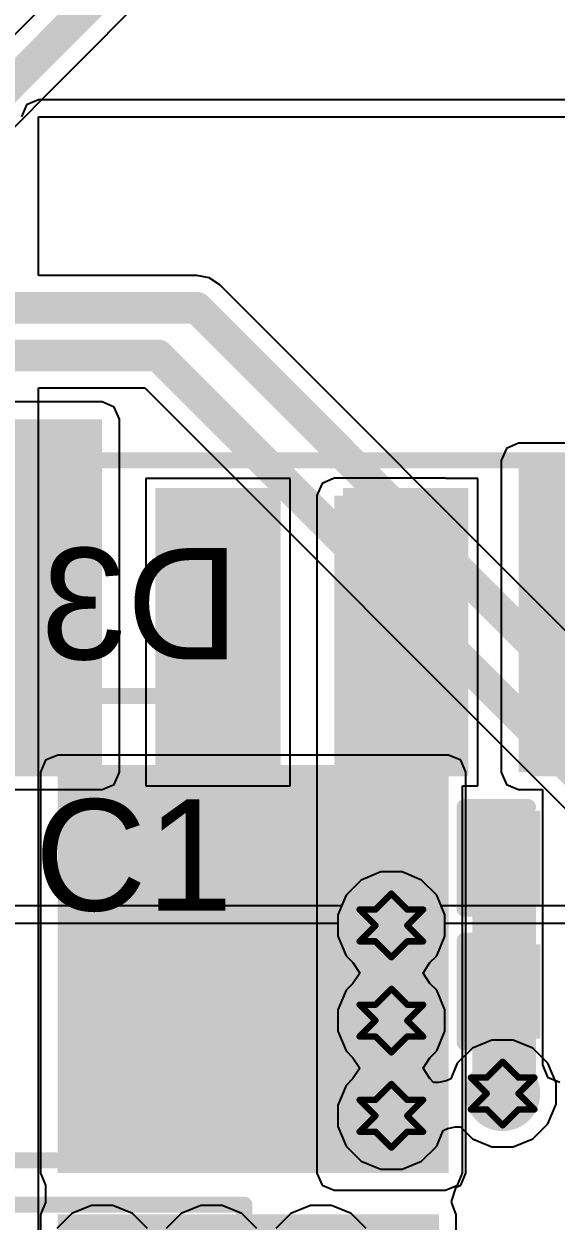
# Model space of a CAD drawing. Header units: inches. Extents: x -4 to 389, y 0 to 108.
# Drawn here: x 11.59 to 15.85, y 37.06 to 46.62 of the extents above; entities that cross this region are included whole.
import ezdxf

# ---------------------------------------------------------------- set-up
doc = ezdxf.new("R2010")
doc.units = ezdxf.units.IN
for name, color, linetype in [('Bottom Layer', 5, 'Continuous'), ('Bottom Overlay', 54, 'Continuous'), ('Bottom Paste', 16, 'Continuous'), ('Bottom Solder', 6, 'Continuous'), ('Drill Drawing', 1, 'Continuous'), ('Signal_1', 16, 'Continuous'), ('Signal_2', 76, 'Continuous'), ('Top Layer', 1, 'Continuous'), ('Top Overlay', 2, 'Continuous'), ('Top Paste', 8, 'Continuous'), ('Top Solder', 216, 'Continuous'), ('Via Holes', 16, 'Continuous')]:
    doc.layers.add(name, color=color, linetype=linetype)
doc.styles.add('Arial', font='', dxfattribs={"height": 0.2})
doc.styles.get('Arial').set_extended_font_data('Arial')

msp = doc.modelspace()

# ---------------------------------------------------------------- hatches: boundary and pattern name
at = {"layer": 'Bottom Layer'}
for points in [[(11.8618, 37.4396), (14.986, 37.4396), (14.986, 40.64), (11.8618, 40.64)], [(12.044, 38.1954), (12.044, 40.5954), (14.844, 40.5954), (14.844, 38.1954)], [(11.8618, 33.8582), (14.9098, 33.8582), (14.9098, 37.1094), (11.8618, 37.1094)]]:
    msp.add_hatch(color=5, dxfattribs=at).paths.add_polyline_path(points)
h = msp.add_hatch(color=5, dxfattribs=at)
edge = h.paths.add_edge_path()
edge.add_arc((14.5288, 39.4168), 0.3, 0, 360)
h = msp.add_hatch(color=5, dxfattribs=at)
edge = h.paths.add_edge_path()
edge.add_arc((14.5288, 38.6568), 0.3, 0, 360)
h = msp.add_hatch(color=5, dxfattribs=at)
edge = h.paths.add_edge_path()
edge.add_arc((15.4178, 38.0746), 0.3, 0, 360)
h = msp.add_hatch(color=5, dxfattribs=at)
edge = h.paths.add_edge_path()
edge.add_arc((14.5288, 37.8968), 0.3, 0, 360)
at = {"layer": 'Bottom Paste'}
msp.add_hatch(color=16, dxfattribs=at).paths.add_polyline_path([(12.044, 38.1954), (12.044, 40.5954), (14.844, 40.5954), (14.844, 38.1954)])
at = {"layer": 'Bottom Solder'}
msp.add_hatch(color=6, dxfattribs=at).paths.add_polyline_path([(11.9424, 38.0938), (11.9424, 40.697), (14.9456, 40.697), (14.9456, 38.0938)])
at = {"layer": 'Signal_1'}
h = msp.add_hatch(color=16, dxfattribs=at)
edge = h.paths.add_edge_path()
edge.add_arc((14.5288, 39.4168), 0.3, 0, 360)
h = msp.add_hatch(color=16, dxfattribs=at)
edge = h.paths.add_edge_path()
edge.add_arc((14.5288, 38.6568), 0.3, 0, 360)
h = msp.add_hatch(color=16, dxfattribs=at)
edge = h.paths.add_edge_path()
edge.add_arc((15.4178, 38.0746), 0.3, 0, 360)
h = msp.add_hatch(color=16, dxfattribs=at)
edge = h.paths.add_edge_path()
edge.add_arc((14.5288, 37.8968), 0.3, 0, 360)
at = {"layer": 'Signal_2'}
h = msp.add_hatch(color=76, dxfattribs=at)
edge = h.paths.add_edge_path()
edge.add_arc((14.5288, 39.4168), 0.3, 0, 360)
h = msp.add_hatch(color=76, dxfattribs=at)
edge = h.paths.add_edge_path()
edge.add_arc((14.5288, 38.6568), 0.3, 0, 360)
h = msp.add_hatch(color=76, dxfattribs=at)
edge = h.paths.add_edge_path()
edge.add_arc((15.4178, 38.0746), 0.3, 0, 360)
h = msp.add_hatch(color=76, dxfattribs=at)
edge = h.paths.add_edge_path()
edge.add_arc((14.5288, 37.8968), 0.3, 0, 360)
at = {"layer": 'Top Layer'}
for points in [[(12.2174, 40.64), (12.2174, 43.4594), (6.5786, 43.4594), (6.5786, 40.64)], [(15.5448, 40.64), (16.0675, 40.64), (16.0675, 43.1292), (15.5448, 43.1292)], [(12.0939, 40.6591), (11.1939, 40.6591), (11.1939, 42.8591), (12.0939, 42.8591)], [(13.5938, 40.6591), (12.6938, 40.6591), (12.6938, 42.8591), (13.5938, 42.8591)], [(14.0716, 37.4396), (14.9606, 37.4396), (14.9606, 42.8498), (14.0716, 42.8498)], [(15.0939, 40.6591), (14.1939, 40.6591), (14.1939, 42.8591), (15.0939, 42.8591)], [(16.5937, 40.6591), (15.6937, 40.6591), (15.6937, 42.8591), (16.5937, 42.8591)], [(13.3985, 39.6387), (13.3985, 40.2737), (13.8557, 40.2737), (13.8557, 39.6387)], [(14.3383, 39.6387), (14.3383, 40.2737), (14.7955, 40.2737), (14.7955, 39.6387)], [(15.2019, 39.6387), (15.2019, 40.2737), (15.6591, 40.2737), (15.6591, 39.6387)], [(15.2019, 38.5719), (15.2019, 39.2069), (15.6591, 39.2069), (15.6591, 38.5719)]]:
    msp.add_hatch(color=1, dxfattribs=at).paths.add_polyline_path(points)
h = msp.add_hatch(color=1, dxfattribs=at)
edge = h.paths.add_edge_path()
edge.add_arc((14.5288, 39.4168), 0.3, 0, 360)
h = msp.add_hatch(color=1, dxfattribs=at)
edge = h.paths.add_edge_path()
edge.add_arc((14.5288, 38.6568), 0.3, 0, 360)
h = msp.add_hatch(color=1, dxfattribs=at)
edge = h.paths.add_edge_path()
edge.add_arc((15.4178, 38.0746), 0.3, 0, 360)
h = msp.add_hatch(color=1, dxfattribs=at)
edge = h.paths.add_edge_path()
edge.add_arc((14.5288, 37.8968), 0.3, 0, 360)
at = {"layer": 'Top Paste'}
for points in [[(12.0939, 40.6591), (11.1939, 40.6591), (11.1939, 42.8591), (12.0939, 42.8591)], [(13.5938, 40.6591), (12.6938, 40.6591), (12.6938, 42.8591), (13.5938, 42.8591)], [(15.0939, 40.6591), (14.1939, 40.6591), (14.1939, 42.8591), (15.0939, 42.8591)], [(16.5937, 40.6591), (15.6937, 40.6591), (15.6937, 42.8591), (16.5937, 42.8591)], [(13.3985, 39.6387), (13.3985, 40.2737), (13.8557, 40.2737), (13.8557, 39.6387)], [(14.3383, 39.6387), (14.3383, 40.2737), (14.7955, 40.2737), (14.7955, 39.6387)], [(15.2019, 39.6387), (15.2019, 40.2737), (15.6591, 40.2737), (15.6591, 39.6387)], [(15.2019, 38.5719), (15.2019, 39.2069), (15.6591, 39.2069), (15.6591, 38.5719)]]:
    msp.add_hatch(color=8, dxfattribs=at).paths.add_polyline_path(points)
at = {"layer": 'Top Solder'}
for points in [[(12.1447, 40.6083), (11.1431, 40.6083), (11.1431, 42.9099), (12.1447, 42.9099)], [(13.6446, 40.6083), (12.643, 40.6083), (12.643, 42.9099), (13.6446, 42.9099)], [(15.1447, 40.6083), (14.1431, 40.6083), (14.1431, 42.9099), (15.1447, 42.9099)], [(16.6445, 40.6083), (15.6429, 40.6083), (15.6429, 42.9099), (16.6445, 42.9099)], [(13.3385, 39.5787), (13.3385, 40.3337), (13.9157, 40.3337), (13.9157, 39.5787)], [(14.2783, 39.5787), (14.2783, 40.3337), (14.8555, 40.3337), (14.8555, 39.5787)], [(15.1419, 39.5787), (15.1419, 40.3337), (15.7191, 40.3337), (15.7191, 39.5787)], [(15.1419, 38.5119), (15.1419, 39.2669), (15.7191, 39.2669), (15.7191, 38.5119)]]:
    msp.add_hatch(color=216, dxfattribs=at).paths.add_polyline_path(points)
at = {"layer": 'Via Holes'}
h = msp.add_hatch(color=7, dxfattribs=at)
edge = h.paths.add_edge_path()
edge.add_arc((14.5288, 39.4168), 0.15, 0, 360)
h = msp.add_hatch(color=7, dxfattribs=at)
edge = h.paths.add_edge_path()
edge.add_arc((14.5288, 38.6568), 0.15, 0, 360)
h = msp.add_hatch(color=7, dxfattribs=at)
edge = h.paths.add_edge_path()
edge.add_arc((15.4178, 38.0746), 0.15, 0, 360)
h = msp.add_hatch(color=7, dxfattribs=at)
edge = h.paths.add_edge_path()
edge.add_arc((14.5288, 37.8968), 0.15, 0, 360)

# ---------------------------------------------------------------- linework, layer by layer
at = {"layer": 'Bottom Layer'}
for p, q in [((12.4925, 47.5043), (8.7827, 43.7946)), ((9.0731, 43.3525), (12.7829, 47.0622)), ((11.7646, 40.7372), (11.7243, 40.64)), ((11.8618, 40.7775), (11.7646, 40.7372)), ((14.986, 40.7775), (11.8618, 40.7775)), ((15.0832, 40.7372), (14.986, 40.7775)), ((15.1235, 40.64), (15.0832, 40.7372)), ((11.7243, 40.64), (11.7243, 37.4396)), ((15.1235, 37.4396), (15.1235, 40.64)), ((11.7243, 37.4396), (11.764, 37.3438)), ((15.0832, 37.3424), (15.1235, 37.4396)), ((11.764, 37.3438), (11.7646, 37.3424)), ((11.7646, 37.3424), (11.7646, 37.2066)), ((15.009, 37.2125), (15.0471, 37.3274)), ((15.0471, 37.3274), (15.0832, 37.3424)), ((11.764, 37.2052), (11.7243, 37.1094)), ((11.7646, 37.2066), (11.764, 37.2052)), ((15.016, 37.1848), (15.009, 37.2125)), ((11.7243, 37.1094), (11.7243, 33.8582)), ((15.0473, 37.1094), (15.016, 37.1848)), ((15.0473, 34.9823), (15.0473, 37.1094))]:
    msp.add_line(p, q, dxfattribs=at)
msp.add_lwpolyline([(8.89, 43.5356, 0.254, 0.254, 0), (12.6756, 47.3212, 0.254, 0.254, 0)], format="xyseb", dxfattribs=at)
at = {"layer": 'Bottom Overlay'}
for points in [[(8.5532, 41.2496, 0.127, 0.127, 0), (13.3538, 41.2496, 0.127, 0.127, 0)], [(13.3538, 40.7924, 0.127, 0.127, 0), (13.3538, 41.2496, 0.127, 0.127, 0)], [(13.3538, 37.5412, 0.127, 0.127, 0), (13.3538, 37.9984, 0.127, 0.127, 0)], [(8.5532, 37.5412, 0.127, 0.127, 0), (13.3538, 37.5412, 0.127, 0.127, 0)], [(8.5532, 37.1876, 0.127, 0.127, 0), (13.3538, 37.1876, 0.127, 0.127, 0)], [(13.3538, 36.7304, 0.127, 0.127, 0), (13.3538, 37.1876, 0.127, 0.127, 0)]]:
    msp.add_lwpolyline(points, format="xyseb", dxfattribs=at)
for points in [[(13.3221, 41.2496, 0.0635, 0.0635, 1), (13.3856, 41.2496, 0.0635, 0.0635, 1)], [(13.3221, 41.2496, 0.0635, 0.0635, 1), (13.3856, 41.2496, 0.0635, 0.0635, 1)], [(13.3221, 40.7924, 0.0635, 0.0635, 1), (13.3856, 40.7924, 0.0635, 0.0635, 1)], [(13.3221, 37.9984, 0.0635, 0.0635, 1), (13.3856, 37.9984, 0.0635, 0.0635, 1)], [(13.3221, 37.5412, 0.0635, 0.0635, 1), (13.3856, 37.5412, 0.0635, 0.0635, 1)], [(13.3221, 37.5412, 0.0635, 0.0635, 1), (13.3856, 37.5412, 0.0635, 0.0635, 1)], [(13.3221, 37.1876, 0.0635, 0.0635, 1), (13.3856, 37.1876, 0.0635, 0.0635, 1)], [(13.3221, 37.1876, 0.0635, 0.0635, 1), (13.3856, 37.1876, 0.0635, 0.0635, 1)]]:
    msp.add_lwpolyline(points, format="xyseb", close=True, dxfattribs=at)
at = {"layer": 'Drill Drawing'}
for points in [[(14.4018, 39.5438, 0.0508, 0.0508, 0), (14.5288, 39.6708, 0.0508, 0.0508, 0)], [(14.5288, 39.6708, 0.0508, 0.0508, 0), (14.6558, 39.5438, 0.0508, 0.0508, 0)], [(14.2748, 39.5438, 0.0508, 0.0508, 0), (14.4018, 39.4168, 0.0508, 0.0508, 0)], [(14.2748, 39.5438, 0.0508, 0.0508, 0), (14.4018, 39.5438, 0.0508, 0.0508, 0)], [(14.6558, 39.5438, 0.0508, 0.0508, 0), (14.7828, 39.5438, 0.0508, 0.0508, 0)], [(14.6558, 39.4168, 0.0508, 0.0508, 0), (14.7828, 39.5438, 0.0508, 0.0508, 0)], [(14.2748, 39.2898, 0.0508, 0.0508, 0), (14.4018, 39.4168, 0.0508, 0.0508, 0)], [(14.6558, 39.4168, 0.0508, 0.0508, 0), (14.7828, 39.2898, 0.0508, 0.0508, 0)], [(14.2748, 39.2898, 0.0508, 0.0508, 0), (14.4018, 39.2898, 0.0508, 0.0508, 0)], [(14.4018, 39.2898, 0.0508, 0.0508, 0), (14.5288, 39.1628, 0.0508, 0.0508, 0)], [(14.5288, 39.1628, 0.0508, 0.0508, 0), (14.6558, 39.2898, 0.0508, 0.0508, 0)], [(14.6558, 39.2898, 0.0508, 0.0508, 0), (14.7828, 39.2898, 0.0508, 0.0508, 0)], [(14.4018, 38.7838, 0.0508, 0.0508, 0), (14.5288, 38.9108, 0.0508, 0.0508, 0)], [(14.5288, 38.9108, 0.0508, 0.0508, 0), (14.6558, 38.7838, 0.0508, 0.0508, 0)], [(14.2748, 38.7838, 0.0508, 0.0508, 0), (14.4018, 38.6568, 0.0508, 0.0508, 0)], [(14.2748, 38.7838, 0.0508, 0.0508, 0), (14.4018, 38.7838, 0.0508, 0.0508, 0)], [(14.6558, 38.7838, 0.0508, 0.0508, 0), (14.7828, 38.7838, 0.0508, 0.0508, 0)], [(14.6558, 38.6568, 0.0508, 0.0508, 0), (14.7828, 38.7838, 0.0508, 0.0508, 0)], [(14.2748, 38.5298, 0.0508, 0.0508, 0), (14.4018, 38.6568, 0.0508, 0.0508, 0)], [(14.6558, 38.6568, 0.0508, 0.0508, 0), (14.7828, 38.5298, 0.0508, 0.0508, 0)], [(14.2748, 38.5298, 0.0508, 0.0508, 0), (14.4018, 38.5298, 0.0508, 0.0508, 0)], [(14.4018, 38.5298, 0.0508, 0.0508, 0), (14.5288, 38.4028, 0.0508, 0.0508, 0)], [(14.5288, 38.4028, 0.0508, 0.0508, 0), (14.6558, 38.5298, 0.0508, 0.0508, 0)], [(14.6558, 38.5298, 0.0508, 0.0508, 0), (14.7828, 38.5298, 0.0508, 0.0508, 0)], [(15.2908, 38.2016, 0.0508, 0.0508, 0), (15.4178, 38.3286, 0.0508, 0.0508, 0)], [(15.4178, 38.3286, 0.0508, 0.0508, 0), (15.5448, 38.2016, 0.0508, 0.0508, 0)], [(14.4018, 38.0238, 0.0508, 0.0508, 0), (14.5288, 38.1508, 0.0508, 0.0508, 0)], [(14.5288, 38.1508, 0.0508, 0.0508, 0), (14.6558, 38.0238, 0.0508, 0.0508, 0)], [(15.1638, 38.2016, 0.0508, 0.0508, 0), (15.2908, 38.0746, 0.0508, 0.0508, 0)], [(15.1638, 38.2016, 0.0508, 0.0508, 0), (15.2908, 38.2016, 0.0508, 0.0508, 0)], [(15.5448, 38.2016, 0.0508, 0.0508, 0), (15.6718, 38.2016, 0.0508, 0.0508, 0)], [(15.5448, 38.0746, 0.0508, 0.0508, 0), (15.6718, 38.2016, 0.0508, 0.0508, 0)], [(14.2748, 38.0238, 0.0508, 0.0508, 0), (14.4018, 37.8968, 0.0508, 0.0508, 0)], [(14.2748, 38.0238, 0.0508, 0.0508, 0), (14.4018, 38.0238, 0.0508, 0.0508, 0)], [(14.6558, 38.0238, 0.0508, 0.0508, 0), (14.7828, 38.0238, 0.0508, 0.0508, 0)], [(14.6558, 37.8968, 0.0508, 0.0508, 0), (14.7828, 38.0238, 0.0508, 0.0508, 0)], [(15.1638, 37.9476, 0.0508, 0.0508, 0), (15.2908, 38.0746, 0.0508, 0.0508, 0)], [(15.5448, 38.0746, 0.0508, 0.0508, 0), (15.6718, 37.9476, 0.0508, 0.0508, 0)], [(15.1638, 37.9476, 0.0508, 0.0508, 0), (15.2908, 37.9476, 0.0508, 0.0508, 0)], [(15.2908, 37.9476, 0.0508, 0.0508, 0), (15.4178, 37.8206, 0.0508, 0.0508, 0)], [(15.4178, 37.8206, 0.0508, 0.0508, 0), (15.5448, 37.9476, 0.0508, 0.0508, 0)], [(15.5448, 37.9476, 0.0508, 0.0508, 0), (15.6718, 37.9476, 0.0508, 0.0508, 0)], [(14.2748, 37.7698, 0.0508, 0.0508, 0), (14.4018, 37.8968, 0.0508, 0.0508, 0)], [(14.6558, 37.8968, 0.0508, 0.0508, 0), (14.7828, 37.7698, 0.0508, 0.0508, 0)], [(14.2748, 37.7698, 0.0508, 0.0508, 0), (14.4018, 37.7698, 0.0508, 0.0508, 0)], [(14.4018, 37.7698, 0.0508, 0.0508, 0), (14.5288, 37.6428, 0.0508, 0.0508, 0)], [(14.5288, 37.6428, 0.0508, 0.0508, 0), (14.6558, 37.7698, 0.0508, 0.0508, 0)], [(14.6558, 37.7698, 0.0508, 0.0508, 0), (14.7828, 37.7698, 0.0508, 0.0508, 0)]]:
    msp.add_lwpolyline(points, format="xyseb", dxfattribs=at)
for points in [[(14.5161, 39.6708, 0.0254, 0.0254, 1), (14.5415, 39.6708, 0.0254, 0.0254, 1)], [(14.5161, 39.6708, 0.0254, 0.0254, 1), (14.5415, 39.6708, 0.0254, 0.0254, 1)], [(14.2621, 39.5438, 0.0254, 0.0254, 1), (14.2875, 39.5438, 0.0254, 0.0254, 1)], [(14.2621, 39.5438, 0.0254, 0.0254, 1), (14.2875, 39.5438, 0.0254, 0.0254, 1)], [(14.3891, 39.5438, 0.0254, 0.0254, 1), (14.4145, 39.5438, 0.0254, 0.0254, 1)], [(14.3891, 39.5438, 0.0254, 0.0254, 1), (14.4145, 39.5438, 0.0254, 0.0254, 1)], [(14.6431, 39.5438, 0.0254, 0.0254, 1), (14.6685, 39.5438, 0.0254, 0.0254, 1)], [(14.6431, 39.5438, 0.0254, 0.0254, 1), (14.6685, 39.5438, 0.0254, 0.0254, 1)], [(14.7701, 39.5438, 0.0254, 0.0254, 1), (14.7955, 39.5438, 0.0254, 0.0254, 1)], [(14.7701, 39.5438, 0.0254, 0.0254, 1), (14.7955, 39.5438, 0.0254, 0.0254, 1)], [(14.3891, 39.4168, 0.0254, 0.0254, 1), (14.4145, 39.4168, 0.0254, 0.0254, 1)], [(14.3891, 39.4168, 0.0254, 0.0254, 1), (14.4145, 39.4168, 0.0254, 0.0254, 1)], [(14.6431, 39.4168, 0.0254, 0.0254, 1), (14.6685, 39.4168, 0.0254, 0.0254, 1)], [(14.6431, 39.4168, 0.0254, 0.0254, 1), (14.6685, 39.4168, 0.0254, 0.0254, 1)], [(14.2621, 39.2898, 0.0254, 0.0254, 1), (14.2875, 39.2898, 0.0254, 0.0254, 1)], [(14.2621, 39.2898, 0.0254, 0.0254, 1), (14.2875, 39.2898, 0.0254, 0.0254, 1)], [(14.3891, 39.2898, 0.0254, 0.0254, 1), (14.4145, 39.2898, 0.0254, 0.0254, 1)], [(14.3891, 39.2898, 0.0254, 0.0254, 1), (14.4145, 39.2898, 0.0254, 0.0254, 1)], [(14.6431, 39.2898, 0.0254, 0.0254, 1), (14.6685, 39.2898, 0.0254, 0.0254, 1)], [(14.6431, 39.2898, 0.0254, 0.0254, 1), (14.6685, 39.2898, 0.0254, 0.0254, 1)], [(14.7701, 39.2898, 0.0254, 0.0254, 1), (14.7955, 39.2898, 0.0254, 0.0254, 1)], [(14.7701, 39.2898, 0.0254, 0.0254, 1), (14.7955, 39.2898, 0.0254, 0.0254, 1)], [(14.5161, 39.1628, 0.0254, 0.0254, 1), (14.5415, 39.1628, 0.0254, 0.0254, 1)], [(14.5161, 39.1628, 0.0254, 0.0254, 1), (14.5415, 39.1628, 0.0254, 0.0254, 1)], [(14.5161, 38.9108, 0.0254, 0.0254, 1), (14.5415, 38.9108, 0.0254, 0.0254, 1)], [(14.5161, 38.9108, 0.0254, 0.0254, 1), (14.5415, 38.9108, 0.0254, 0.0254, 1)], [(14.2621, 38.7838, 0.0254, 0.0254, 1), (14.2875, 38.7838, 0.0254, 0.0254, 1)], [(14.2621, 38.7838, 0.0254, 0.0254, 1), (14.2875, 38.7838, 0.0254, 0.0254, 1)], [(14.3891, 38.7838, 0.0254, 0.0254, 1), (14.4145, 38.7838, 0.0254, 0.0254, 1)], [(14.3891, 38.7838, 0.0254, 0.0254, 1), (14.4145, 38.7838, 0.0254, 0.0254, 1)], [(14.6431, 38.7838, 0.0254, 0.0254, 1), (14.6685, 38.7838, 0.0254, 0.0254, 1)], [(14.6431, 38.7838, 0.0254, 0.0254, 1), (14.6685, 38.7838, 0.0254, 0.0254, 1)], [(14.7701, 38.7838, 0.0254, 0.0254, 1), (14.7955, 38.7838, 0.0254, 0.0254, 1)], [(14.7701, 38.7838, 0.0254, 0.0254, 1), (14.7955, 38.7838, 0.0254, 0.0254, 1)], [(14.3891, 38.6568, 0.0254, 0.0254, 1), (14.4145, 38.6568, 0.0254, 0.0254, 1)], [(14.3891, 38.6568, 0.0254, 0.0254, 1), (14.4145, 38.6568, 0.0254, 0.0254, 1)], [(14.6431, 38.6568, 0.0254, 0.0254, 1), (14.6685, 38.6568, 0.0254, 0.0254, 1)], [(14.6431, 38.6568, 0.0254, 0.0254, 1), (14.6685, 38.6568, 0.0254, 0.0254, 1)], [(14.2621, 38.5298, 0.0254, 0.0254, 1), (14.2875, 38.5298, 0.0254, 0.0254, 1)], [(14.2621, 38.5298, 0.0254, 0.0254, 1), (14.2875, 38.5298, 0.0254, 0.0254, 1)], [(14.3891, 38.5298, 0.0254, 0.0254, 1), (14.4145, 38.5298, 0.0254, 0.0254, 1)], [(14.3891, 38.5298, 0.0254, 0.0254, 1), (14.4145, 38.5298, 0.0254, 0.0254, 1)], [(14.6431, 38.5298, 0.0254, 0.0254, 1), (14.6685, 38.5298, 0.0254, 0.0254, 1)], [(14.6431, 38.5298, 0.0254, 0.0254, 1), (14.6685, 38.5298, 0.0254, 0.0254, 1)], [(14.7701, 38.5298, 0.0254, 0.0254, 1), (14.7955, 38.5298, 0.0254, 0.0254, 1)], [(14.7701, 38.5298, 0.0254, 0.0254, 1), (14.7955, 38.5298, 0.0254, 0.0254, 1)], [(14.5161, 38.4028, 0.0254, 0.0254, 1), (14.5415, 38.4028, 0.0254, 0.0254, 1)], [(14.5161, 38.4028, 0.0254, 0.0254, 1), (14.5415, 38.4028, 0.0254, 0.0254, 1)], [(15.4051, 38.3286, 0.0254, 0.0254, 1), (15.4305, 38.3286, 0.0254, 0.0254, 1)], [(15.4051, 38.3286, 0.0254, 0.0254, 1), (15.4305, 38.3286, 0.0254, 0.0254, 1)], [(14.5161, 38.1508, 0.0254, 0.0254, 1), (14.5415, 38.1508, 0.0254, 0.0254, 1)], [(14.5161, 38.1508, 0.0254, 0.0254, 1), (14.5415, 38.1508, 0.0254, 0.0254, 1)], [(15.1511, 38.2016, 0.0254, 0.0254, 1), (15.1765, 38.2016, 0.0254, 0.0254, 1)], [(15.1511, 38.2016, 0.0254, 0.0254, 1), (15.1765, 38.2016, 0.0254, 0.0254, 1)], [(15.2781, 38.2016, 0.0254, 0.0254, 1), (15.3035, 38.2016, 0.0254, 0.0254, 1)], [(15.2781, 38.2016, 0.0254, 0.0254, 1), (15.3035, 38.2016, 0.0254, 0.0254, 1)], [(15.5321, 38.2016, 0.0254, 0.0254, 1), (15.5575, 38.2016, 0.0254, 0.0254, 1)], [(15.5321, 38.2016, 0.0254, 0.0254, 1), (15.5575, 38.2016, 0.0254, 0.0254, 1)], [(15.6591, 38.2016, 0.0254, 0.0254, 1), (15.6845, 38.2016, 0.0254, 0.0254, 1)], [(15.6591, 38.2016, 0.0254, 0.0254, 1), (15.6845, 38.2016, 0.0254, 0.0254, 1)], [(14.2621, 38.0238, 0.0254, 0.0254, 1), (14.2875, 38.0238, 0.0254, 0.0254, 1)], [(14.2621, 38.0238, 0.0254, 0.0254, 1), (14.2875, 38.0238, 0.0254, 0.0254, 1)], [(14.3891, 38.0238, 0.0254, 0.0254, 1), (14.4145, 38.0238, 0.0254, 0.0254, 1)], [(14.3891, 38.0238, 0.0254, 0.0254, 1), (14.4145, 38.0238, 0.0254, 0.0254, 1)], [(14.6431, 38.0238, 0.0254, 0.0254, 1), (14.6685, 38.0238, 0.0254, 0.0254, 1)], [(14.6431, 38.0238, 0.0254, 0.0254, 1), (14.6685, 38.0238, 0.0254, 0.0254, 1)], [(14.7701, 38.0238, 0.0254, 0.0254, 1), (14.7955, 38.0238, 0.0254, 0.0254, 1)], [(14.7701, 38.0238, 0.0254, 0.0254, 1), (14.7955, 38.0238, 0.0254, 0.0254, 1)], [(15.2781, 38.0746, 0.0254, 0.0254, 1), (15.3035, 38.0746, 0.0254, 0.0254, 1)], [(15.2781, 38.0746, 0.0254, 0.0254, 1), (15.3035, 38.0746, 0.0254, 0.0254, 1)], [(15.5321, 38.0746, 0.0254, 0.0254, 1), (15.5575, 38.0746, 0.0254, 0.0254, 1)], [(15.5321, 38.0746, 0.0254, 0.0254, 1), (15.5575, 38.0746, 0.0254, 0.0254, 1)], [(15.1511, 37.9476, 0.0254, 0.0254, 1), (15.1765, 37.9476, 0.0254, 0.0254, 1)], [(15.1511, 37.9476, 0.0254, 0.0254, 1), (15.1765, 37.9476, 0.0254, 0.0254, 1)], [(15.2781, 37.9476, 0.0254, 0.0254, 1), (15.3035, 37.9476, 0.0254, 0.0254, 1)], [(15.2781, 37.9476, 0.0254, 0.0254, 1), (15.3035, 37.9476, 0.0254, 0.0254, 1)], [(15.5321, 37.9476, 0.0254, 0.0254, 1), (15.5575, 37.9476, 0.0254, 0.0254, 1)], [(15.5321, 37.9476, 0.0254, 0.0254, 1), (15.5575, 37.9476, 0.0254, 0.0254, 1)], [(15.6591, 37.9476, 0.0254, 0.0254, 1), (15.6845, 37.9476, 0.0254, 0.0254, 1)], [(15.6591, 37.9476, 0.0254, 0.0254, 1), (15.6845, 37.9476, 0.0254, 0.0254, 1)], [(14.3891, 37.8968, 0.0254, 0.0254, 1), (14.4145, 37.8968, 0.0254, 0.0254, 1)], [(14.3891, 37.8968, 0.0254, 0.0254, 1), (14.4145, 37.8968, 0.0254, 0.0254, 1)], [(14.6431, 37.8968, 0.0254, 0.0254, 1), (14.6685, 37.8968, 0.0254, 0.0254, 1)], [(14.6431, 37.8968, 0.0254, 0.0254, 1), (14.6685, 37.8968, 0.0254, 0.0254, 1)], [(14.2621, 37.7698, 0.0254, 0.0254, 1), (14.2875, 37.7698, 0.0254, 0.0254, 1)], [(14.2621, 37.7698, 0.0254, 0.0254, 1), (14.2875, 37.7698, 0.0254, 0.0254, 1)], [(14.3891, 37.7698, 0.0254, 0.0254, 1), (14.4145, 37.7698, 0.0254, 0.0254, 1)], [(14.3891, 37.7698, 0.0254, 0.0254, 1), (14.4145, 37.7698, 0.0254, 0.0254, 1)], [(14.6431, 37.7698, 0.0254, 0.0254, 1), (14.6685, 37.7698, 0.0254, 0.0254, 1)], [(14.6431, 37.7698, 0.0254, 0.0254, 1), (14.6685, 37.7698, 0.0254, 0.0254, 1)], [(14.7701, 37.7698, 0.0254, 0.0254, 1), (14.7955, 37.7698, 0.0254, 0.0254, 1)], [(14.7701, 37.7698, 0.0254, 0.0254, 1), (14.7955, 37.7698, 0.0254, 0.0254, 1)], [(15.4051, 37.8206, 0.0254, 0.0254, 1), (15.4305, 37.8206, 0.0254, 0.0254, 1)], [(15.4051, 37.8206, 0.0254, 0.0254, 1), (15.4305, 37.8206, 0.0254, 0.0254, 1)], [(14.5161, 37.6428, 0.0254, 0.0254, 1), (14.5415, 37.6428, 0.0254, 0.0254, 1)], [(14.5161, 37.6428, 0.0254, 0.0254, 1), (14.5415, 37.6428, 0.0254, 0.0254, 1)]]:
    msp.add_lwpolyline(points, format="xyseb", close=True, dxfattribs=at)
at = {"layer": 'Signal_1'}
for p, q in [((14.2869, 39.7788), (14.1668, 39.6587)), ((14.4439, 39.8438), (14.2869, 39.7788)), ((14.6138, 39.8438), (14.4439, 39.8438)), ((14.7707, 39.7788), (14.6138, 39.8438)), ((14.8908, 39.6587), (14.7707, 39.7788)), ((14.1668, 39.6587), (14.1314, 39.5732)), ((14.9262, 39.5732), (14.8908, 39.6587)), ((14.1314, 39.5732), (10.9654, 39.5732)), ((20.9843, 39.5732), (14.9262, 39.5732)), ((10.9654, 39.4357), (14.1018, 39.4357)), ((14.1018, 39.4357), (14.1018, 39.3319)), ((14.9558, 39.3319), (14.9558, 39.4357)), ((14.9558, 39.4357), (20.9843, 39.4357)), ((14.1018, 39.3319), (14.1668, 39.1749)), ((14.8908, 39.1749), (14.9558, 39.3319)), ((14.1668, 39.1749), (14.222, 39.1198)), ((14.222, 39.1198), (14.2754, 39.0368)), ((14.7823, 39.0368), (14.8356, 39.1198)), ((14.8356, 39.1198), (14.8908, 39.1749)), ((14.2754, 39.0368), (14.222, 38.9538)), ((14.8356, 38.9538), (14.7823, 39.0368)), ((14.222, 38.9538), (14.1668, 38.8987)), ((14.8908, 38.8987), (14.8356, 38.9538)), ((14.1668, 38.8987), (14.1018, 38.7417)), ((14.9558, 38.7417), (14.8908, 38.8987)), ((14.1018, 38.7417), (14.1018, 38.5719)), ((14.9558, 38.5719), (14.9558, 38.7417)), ((14.1018, 38.5719), (14.1668, 38.4149)), ((14.8908, 38.4149), (14.9558, 38.5719)), ((15.1759, 38.4366), (15.0558, 38.3165)), ((15.3329, 38.5016), (15.1759, 38.4366)), ((15.5028, 38.5016), (15.3329, 38.5016)), ((15.6597, 38.4366), (15.5028, 38.5016)), ((15.7798, 38.3165), (15.6597, 38.4366)), ((14.1668, 38.4149), (14.222, 38.3598)), ((14.222, 38.3598), (14.2754, 38.2768)), ((14.7823, 38.2768), (14.8356, 38.3598)), ((14.8356, 38.3598), (14.8908, 38.4149)), ((14.2754, 38.2768), (14.222, 38.1938)), ((14.8356, 38.1938), (14.7823, 38.2768)), ((15.0558, 38.3165), (15.004, 38.1914)), ((15.8448, 38.1595), (15.7798, 38.3165)), ((14.222, 38.1938), (14.1668, 38.1387)), ((14.8656, 38.1639), (14.8356, 38.1938)), ((14.9055, 38.1625), (14.8656, 38.1639)), ((14.9701, 38.1756), (14.9055, 38.1625)), ((15.004, 38.1914), (14.9701, 38.1756)), ((15.8448, 37.9897), (15.8448, 38.1595)), ((14.1668, 38.1387), (14.1018, 37.9817)), ((14.1018, 37.9817), (14.1018, 37.8119)), ((15.7798, 37.8327), (15.8448, 37.9897)), ((14.1018, 37.8119), (14.1668, 37.6549)), ((14.8908, 37.6549), (14.9426, 37.78)), ((14.9426, 37.78), (14.9765, 37.7958)), ((14.9765, 37.7958), (15.0412, 37.8089)), ((15.0412, 37.8089), (15.081, 37.8075)), ((15.081, 37.8075), (15.1759, 37.7126)), ((15.6597, 37.7126), (15.7798, 37.8327)), ((15.1759, 37.7126), (15.3329, 37.6476)), ((15.5028, 37.6476), (15.6597, 37.7126)), ((14.1668, 37.6549), (14.2869, 37.5348)), ((14.7707, 37.5348), (14.8908, 37.6549)), ((15.3329, 37.6476), (15.5028, 37.6476)), ((14.2869, 37.5348), (14.4439, 37.4698)), ((14.6138, 37.4698), (14.7707, 37.5348)), ((14.4439, 37.4698), (14.6138, 37.4698)), ((11.9755, 37.1158), (11.8554, 36.9957)), ((12.1325, 37.1808), (11.9755, 37.1158)), ((12.3023, 37.1808), (12.1325, 37.1808)), ((12.4593, 37.1158), (12.3023, 37.1808)), ((12.5794, 36.9957), (12.4593, 37.1158)), ((12.8499, 37.1158), (12.7298, 36.9957)), ((13.0069, 37.1808), (12.8499, 37.1158)), ((13.1768, 37.1808), (13.0069, 37.1808)), ((13.3337, 37.1158), (13.1768, 37.1808)), ((13.4538, 36.9957), (13.3337, 37.1158)), ((13.7244, 37.1158), (13.6043, 36.9957)), ((13.8813, 37.1808), (13.7244, 37.1158)), ((14.0512, 37.1808), (13.8813, 37.1808)), ((14.2081, 37.1158), (14.0512, 37.1808)), ((14.3282, 36.9957), (14.2081, 37.1158))]:
    msp.add_line(p, q, dxfattribs=at)
at = {"layer": 'Signal_2'}
for p, q in [((11.7094, 46.0099), (11.6122, 45.9696)), ((25.3748, 46.0099), (11.7094, 46.0099)), ((11.6122, 45.9696), (11.5719, 45.8724)), ((11.7094, 44.6074), (11.7094, 45.8724)), ((11.7094, 45.8724), (25.3748, 45.8724)), ((12.9739, 44.6074), (11.7094, 44.6074)), ((13.073, 44.5877), (12.9739, 44.6074)), ((13.157, 44.5315), (13.073, 44.5877)), ((16.4404, 41.2482), (13.157, 44.5315)), ((11.7094, 36.2458), (11.7094, 43.7084)), ((11.7094, 43.7084), (12.5586, 43.7084)), ((12.5586, 43.7084), (19.1566, 37.1105)), ((14.2869, 39.7788), (14.1668, 39.6587)), ((14.4439, 39.8438), (14.2869, 39.7788)), ((14.6138, 39.8438), (14.4439, 39.8438)), ((14.7707, 39.7788), (14.6138, 39.8438)), ((14.8908, 39.6587), (14.7707, 39.7788)), ((14.1668, 39.6587), (14.1018, 39.5017)), ((14.9558, 39.5017), (14.8908, 39.6587)), ((14.1018, 39.5017), (14.1018, 39.3319)), ((14.9558, 39.3319), (14.9558, 39.5017)), ((14.1018, 39.3319), (14.1668, 39.1749)), ((14.8908, 39.1749), (14.9558, 39.3319)), ((14.1668, 39.1749), (14.222, 39.1198)), ((14.222, 39.1198), (14.2754, 39.0368)), ((14.7823, 39.0368), (14.8356, 39.1198)), ((14.8356, 39.1198), (14.8908, 39.1749)), ((14.2754, 39.0368), (14.222, 38.9538)), ((14.8356, 38.9538), (14.7823, 39.0368)), ((14.222, 38.9538), (14.1668, 38.8987)), ((14.8908, 38.8987), (14.8356, 38.9538)), ((14.1668, 38.8987), (14.1018, 38.7417)), ((14.9558, 38.7417), (14.8908, 38.8987)), ((14.1018, 38.7417), (14.1018, 38.5719)), ((14.9558, 38.5719), (14.9558, 38.7417)), ((14.1018, 38.5719), (14.1668, 38.4149)), ((14.8908, 38.4149), (14.9558, 38.5719)), ((15.1759, 38.4366), (15.0558, 38.3165)), ((15.3329, 38.5016), (15.1759, 38.4366)), ((15.5028, 38.5016), (15.3329, 38.5016)), ((15.6597, 38.4366), (15.5028, 38.5016)), ((15.7798, 38.3165), (15.6597, 38.4366)), ((14.1668, 38.4149), (14.222, 38.3598)), ((14.222, 38.3598), (14.2754, 38.2768)), ((14.7823, 38.2768), (14.8356, 38.3598)), ((14.8356, 38.3598), (14.8908, 38.4149)), ((14.2754, 38.2768), (14.222, 38.1938)), ((14.8356, 38.1938), (14.7823, 38.2768)), ((15.0558, 38.3165), (15.004, 38.1914)), ((15.8448, 38.1595), (15.7798, 38.3165)), ((14.222, 38.1938), (14.1668, 38.1387)), ((14.8656, 38.1639), (14.8356, 38.1938)), ((14.9055, 38.1625), (14.8656, 38.1639)), ((14.9701, 38.1756), (14.9055, 38.1625)), ((15.004, 38.1914), (14.9701, 38.1756)), ((15.8448, 37.9897), (15.8448, 38.1595)), ((14.1668, 38.1387), (14.1018, 37.9817)), ((14.1018, 37.9817), (14.1018, 37.8119)), ((15.7798, 37.8327), (15.8448, 37.9897)), ((14.1018, 37.8119), (14.1668, 37.6549)), ((14.8908, 37.6549), (14.9426, 37.78)), ((14.9426, 37.78), (14.9765, 37.7958)), ((14.9765, 37.7958), (15.0412, 37.8089)), ((15.0412, 37.8089), (15.081, 37.8075)), ((15.081, 37.8075), (15.1759, 37.7126)), ((15.6597, 37.7126), (15.7798, 37.8327)), ((15.1759, 37.7126), (15.3329, 37.6476)), ((15.5028, 37.6476), (15.6597, 37.7126)), ((14.1668, 37.6549), (14.2869, 37.5348)), ((14.7707, 37.5348), (14.8908, 37.6549)), ((15.3329, 37.6476), (15.5028, 37.6476)), ((14.2869, 37.5348), (14.4439, 37.4698)), ((14.6138, 37.4698), (14.7707, 37.5348)), ((14.4439, 37.4698), (14.6138, 37.4698))]:
    msp.add_line(p, q, dxfattribs=at)
for points in [[(7.0041, 44.3484, 0.254, 0.254, 0), (12.9739, 44.3484, 0.254, 0.254, 0)], [(12.9739, 44.3484, 0.254, 0.254, 0), (19.5779, 37.7444, 0.254, 0.254, 0)], [(7.6073, 43.9674, 0.254, 0.254, 0), (12.6659, 43.9674, 0.254, 0.254, 0)], [(12.6659, 43.9674, 0.254, 0.254, 0), (19.3397, 37.2936, 0.254, 0.254, 0)]]:
    msp.add_lwpolyline(points, format="xyseb", dxfattribs=at)
for points in [[(12.9104, 44.3484, 0.127, 0.127, 1), (13.0374, 44.3484, 0.127, 0.127, 1)], [(12.9104, 44.3484, 0.127, 0.127, 1), (13.0374, 44.3484, 0.127, 0.127, 1)], [(12.6024, 43.9674, 0.127, 0.127, 1), (12.7294, 43.9674, 0.127, 0.127, 1)], [(12.6024, 43.9674, 0.127, 0.127, 1), (12.7294, 43.9674, 0.127, 0.127, 1)]]:
    msp.add_lwpolyline(points, format="xyseb", close=True, dxfattribs=at)
at = {"layer": 'Top Layer'}
for p, q in [((12.2174, 43.5969), (6.5786, 43.5969)), ((12.3146, 43.5566), (12.2174, 43.5969)), ((12.3549, 43.4594), (12.3146, 43.5566)), ((12.3549, 40.64), (12.3549, 43.4594)), ((15.4476, 43.2264), (15.4074, 43.1292)), ((15.5448, 43.2667), (15.4476, 43.2264)), ((17.3736, 43.2667), (15.5448, 43.2667)), ((15.4074, 43.1292), (15.4074, 40.64)), ((13.7208, 42.9861), (12.5668, 42.9861)), ((12.5668, 42.9861), (12.5668, 40.5321)), ((13.7208, 40.5321), (13.7208, 42.9861)), ((13.9744, 42.947), (13.9341, 42.8498)), ((14.0669, 42.9853), (13.9744, 42.947)), ((14.0688, 42.9861), (14.0669, 42.9861)), ((14.0669, 42.9861), (14.0669, 42.9853)), ((14.0716, 42.9873), (14.0688, 42.9861)), ((14.9606, 42.9873), (14.0716, 42.9873)), ((14.9635, 42.9861), (14.9606, 42.9873)), ((15.2209, 42.9861), (14.9635, 42.9861)), ((15.2209, 40.5321), (15.2209, 42.9861)), ((13.9341, 42.8498), (13.9341, 37.4396)), ((12.3146, 40.5428), (12.3549, 40.64)), ((15.4074, 40.64), (15.4476, 40.5428)), ((12.2174, 40.5025), (12.3146, 40.5428)), ((12.5668, 40.5321), (13.7208, 40.5321)), ((15.0981, 37.4396), (15.0981, 40.5321)), ((15.0981, 40.5321), (15.2209, 40.5321)), ((15.4476, 40.5428), (15.5448, 40.5025)), ((11.0764, 40.5025), (12.2174, 40.5025)), ((15.5448, 40.5025), (15.7376, 40.5025)), ((15.7376, 40.5025), (15.7376, 38.3032)), ((15.7376, 38.3032), (15.7778, 38.206)), ((15.7778, 38.206), (15.875, 38.1657)), ((13.9341, 37.4396), (13.9744, 37.3424)), ((15.0578, 37.3424), (15.0981, 37.4396)), ((13.9744, 37.3424), (14.0716, 37.3021)), ((14.0716, 37.3021), (14.9606, 37.3021)), ((14.9606, 37.3021), (15.0578, 37.3424)), ((11.9755, 37.1158), (11.8554, 36.9957)), ((12.1325, 37.1808), (11.9755, 37.1158)), ((12.3023, 37.1808), (12.1325, 37.1808)), ((12.4593, 37.1158), (12.3023, 37.1808)), ((12.5794, 36.9957), (12.4593, 37.1158)), ((12.8499, 37.1158), (12.7298, 36.9957)), ((13.0069, 37.1808), (12.8499, 37.1158)), ((13.1768, 37.1808), (13.0069, 37.1808)), ((13.3337, 37.1158), (13.1768, 37.1808)), ((13.4538, 36.9957), (13.3337, 37.1158)), ((13.7244, 37.1158), (13.6043, 36.9957)), ((13.8813, 37.1808), (13.7244, 37.1158)), ((14.0512, 37.1808), (13.8813, 37.1808)), ((14.2081, 37.1158), (14.0512, 37.1808)), ((14.3282, 36.9957), (14.2081, 37.1158))]:
    msp.add_line(p, q, dxfattribs=at)
for points in [[(14.5669, 41.7583, 0.254, 0.254, 0), (14.5677, 41.7591, 0.254, 0.254, 0)], [(14.5669, 39.7022, 0.254, 0.254, 0), (14.5669, 41.7583, 0.254, 0.254, 0)], [(13.6271, 39.2049, 0.508, 0.508, 0), (13.6271, 39.9562, 0.508, 0.508, 0)], [(15.4305, 38.8894, 0.508, 0.508, 0), (15.4305, 39.9562, 0.508, 0.508, 0)], [(15.4305, 38.0746, 0.508, 0.508, 0), (15.4305, 38.8894, 0.508, 0.508, 0)], [(15.4305, 38.1561, 0.508, 0.508, -0.198912), (15.4178, 38.1254, 0.508, 0.508, 0)]]:
    msp.add_lwpolyline(points, format="xyseb", dxfattribs=at)
for points in [[(14.5034, 41.7583, 0.127, 0.127, 1), (14.6304, 41.7583, 0.127, 0.127, 1)], [(14.5034, 41.7583, 0.127, 0.127, 1), (14.6304, 41.7583, 0.127, 0.127, 1)], [(14.5042, 41.7591, 0.127, 0.127, 1), (14.6312, 41.7591, 0.127, 0.127, 1)], [(13.5001, 39.9562, 0.254, 0.254, 1), (13.7541, 39.9562, 0.254, 0.254, 1)], [(15.3035, 39.9562, 0.254, 0.254, 1), (15.5575, 39.9562, 0.254, 0.254, 1)], [(14.5034, 39.7022, 0.127, 0.127, 1), (14.6304, 39.7022, 0.127, 0.127, 1)], [(13.5001, 39.2049, 0.254, 0.254, 1), (13.7541, 39.2049, 0.254, 0.254, 1)], [(15.3035, 38.8894, 0.254, 0.254, 1), (15.5575, 38.8894, 0.254, 0.254, 1)], [(15.3035, 38.8894, 0.254, 0.254, 1), (15.5575, 38.8894, 0.254, 0.254, 1)], [(15.2908, 38.1254, 0.254, 0.254, 1), (15.5448, 38.1254, 0.254, 0.254, 1)], [(15.3035, 38.1561, 0.254, 0.254, 1), (15.5575, 38.1561, 0.254, 0.254, 1)], [(15.3035, 38.0746, 0.254, 0.254, 1), (15.5575, 38.0746, 0.254, 0.254, 1)]]:
    msp.add_lwpolyline(points, format="xyseb", close=True, dxfattribs=at)
at = {"layer": 'Top Overlay'}
for points in [[(10.5918, 43.1312, 0.127, 0.127, 0), (17.1958, 43.1312, 0.127, 0.127, 0)], [(13.3096, 39.5498, 0.127, 0.127, 0), (13.3096, 40.3626, 0.127, 0.127, 0)], [(13.3096, 40.3626, 0.127, 0.127, 0), (13.8176, 40.3626, 0.127, 0.127, 0)], [(14.3764, 40.3626, 0.127, 0.127, 0), (14.8844, 40.3626, 0.127, 0.127, 0)], [(14.8844, 39.5498, 0.127, 0.127, 0), (14.8844, 40.3626, 0.127, 0.127, 0)], [(15.113, 39.5498, 0.127, 0.127, 0), (15.113, 40.3626, 0.127, 0.127, 0)], [(15.113, 40.3626, 0.127, 0.127, 0), (15.621, 40.3626, 0.127, 0.127, 0)], [(13.3096, 39.5498, 0.127, 0.127, 0), (13.8176, 39.5498, 0.127, 0.127, 0)], [(14.3764, 39.5498, 0.127, 0.127, 0), (14.8844, 39.5498, 0.127, 0.127, 0)], [(15.113, 39.5498, 0.127, 0.127, 0), (15.621, 39.5498, 0.127, 0.127, 0)], [(15.113, 38.483, 0.127, 0.127, 0), (15.113, 39.2958, 0.127, 0.127, 0)], [(15.113, 39.2958, 0.127, 0.127, 0), (15.621, 39.2958, 0.127, 0.127, 0)], [(15.113, 38.483, 0.127, 0.127, 0), (15.621, 38.483, 0.127, 0.127, 0)]]:
    msp.add_lwpolyline(points, format="xyseb", dxfattribs=at)
for points in [[(13.2779, 40.3626, 0.0635, 0.0635, 1), (13.3414, 40.3626, 0.0635, 0.0635, 1)], [(13.2779, 40.3626, 0.0635, 0.0635, 1), (13.3414, 40.3626, 0.0635, 0.0635, 1)], [(13.7859, 40.3626, 0.0635, 0.0635, 1), (13.8494, 40.3626, 0.0635, 0.0635, 1)], [(14.3447, 40.3626, 0.0635, 0.0635, 1), (14.4082, 40.3626, 0.0635, 0.0635, 1)], [(14.8527, 40.3626, 0.0635, 0.0635, 1), (14.9162, 40.3626, 0.0635, 0.0635, 1)], [(14.8527, 40.3626, 0.0635, 0.0635, 1), (14.9162, 40.3626, 0.0635, 0.0635, 1)], [(15.0813, 40.3626, 0.0635, 0.0635, 1), (15.1448, 40.3626, 0.0635, 0.0635, 1)], [(15.0813, 40.3626, 0.0635, 0.0635, 1), (15.1448, 40.3626, 0.0635, 0.0635, 1)], [(15.5893, 40.3626, 0.0635, 0.0635, 1), (15.6528, 40.3626, 0.0635, 0.0635, 1)], [(13.2779, 39.5498, 0.0635, 0.0635, 1), (13.3414, 39.5498, 0.0635, 0.0635, 1)], [(13.2779, 39.5498, 0.0635, 0.0635, 1), (13.3414, 39.5498, 0.0635, 0.0635, 1)], [(13.7859, 39.5498, 0.0635, 0.0635, 1), (13.8494, 39.5498, 0.0635, 0.0635, 1)], [(14.3447, 39.5498, 0.0635, 0.0635, 1), (14.4082, 39.5498, 0.0635, 0.0635, 1)], [(14.8527, 39.5498, 0.0635, 0.0635, 1), (14.9162, 39.5498, 0.0635, 0.0635, 1)], [(14.8527, 39.5498, 0.0635, 0.0635, 1), (14.9162, 39.5498, 0.0635, 0.0635, 1)], [(15.0813, 39.5498, 0.0635, 0.0635, 1), (15.1448, 39.5498, 0.0635, 0.0635, 1)], [(15.0813, 39.5498, 0.0635, 0.0635, 1), (15.1448, 39.5498, 0.0635, 0.0635, 1)], [(15.5893, 39.5498, 0.0635, 0.0635, 1), (15.6528, 39.5498, 0.0635, 0.0635, 1)], [(15.0813, 39.2958, 0.0635, 0.0635, 1), (15.1448, 39.2958, 0.0635, 0.0635, 1)], [(15.0813, 39.2958, 0.0635, 0.0635, 1), (15.1448, 39.2958, 0.0635, 0.0635, 1)], [(15.5893, 39.2958, 0.0635, 0.0635, 1), (15.6528, 39.2958, 0.0635, 0.0635, 1)], [(15.0813, 38.483, 0.0635, 0.0635, 1), (15.1448, 38.483, 0.0635, 0.0635, 1)], [(15.0813, 38.483, 0.0635, 0.0635, 1), (15.1448, 38.483, 0.0635, 0.0635, 1)], [(15.5893, 38.483, 0.0635, 0.0635, 1), (15.6528, 38.483, 0.0635, 0.0635, 1)]]:
    msp.add_lwpolyline(points, format="xyseb", close=True, dxfattribs=at)

# ---------------------------------------------------------------- texts
at = {"layer": 'Bottom Overlay', "style": 'Arial', "text_generation_flag": 2}
msp.add_text('D3', height=0.889, dxfattribs=at).set_placement((13.3136, 41.5418))
at = {"layer": 'Top Overlay', "style": 'Arial'}
msp.add_text('C1', height=0.889, dxfattribs=at).set_placement((11.6757, 39.5352))

doc.saveas('drawing.dxf')
